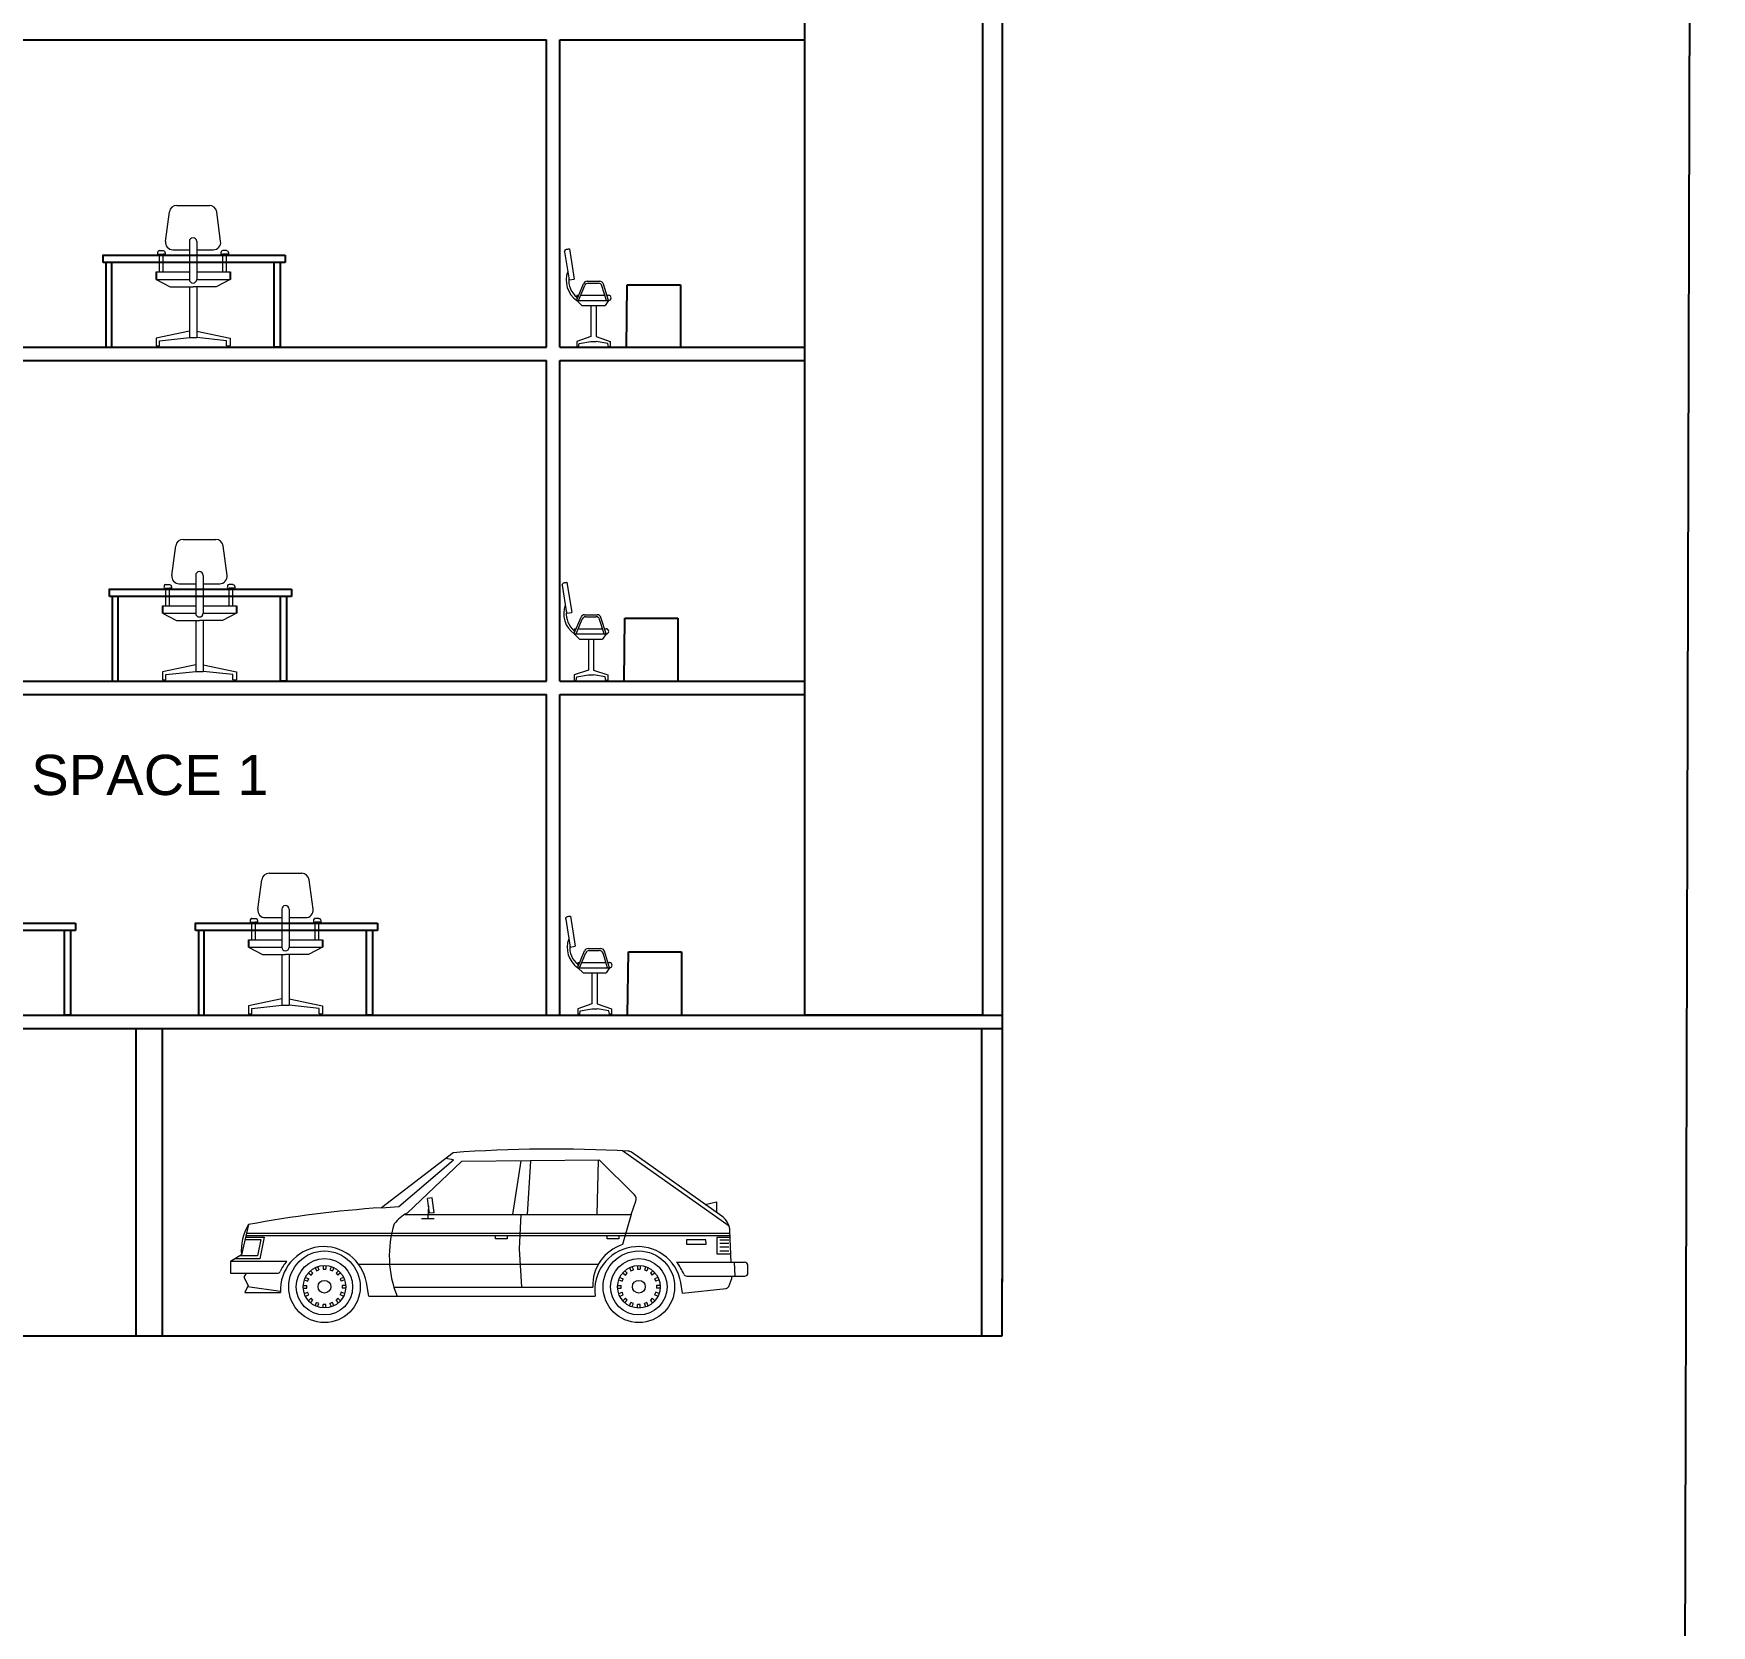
# Model space of a CAD drawing. Header units: millimetres. Extents: x 587797 to 2274247, y 1711 to 439204.
# Drawn here: x 1031179 to 1050015, y 229735 to 247612 of the extents above; entities that cross this region are included whole.
import ezdxf

# ---------------------------------------------------------------- set-up
doc = ezdxf.new("R2010")
doc.units = ezdxf.units.MM
doc.layers.add('finiture', color=7, linetype='Continuous', lineweight=20)
doc.styles.get("Standard").update_dxf_attribs({"font": 'arial.ttf'})

msp = doc.modelspace()

# ---------------------------------------------------------------- linework, layer by layer
for p, q in [((1050015.178, 334727.085), (1049616.235, 194738.007)), ((1042054.571, 258939.945, -583.672), (1042054.571, 235689.03, -583.672)), ((1039836.654, 236589.945, -583.672), (1039836.654, 258789.945, -583.672)), ((1041836.654, 236589.945, -583.672), (1041836.654, 258789.945, -583.672)), ((1011936.654, 247539.945, -583.672), (1036936.654, 247539.945, -583.672)), ((1036936.654, 244089.945, -583.672), (1036936.654, 247539.945, -583.672)), ((1037086.654, 244089.945, -583.672), (1037086.654, 247539.945, -583.672)), ((1037086.654, 247539.945, -583.672), (1039836.654, 247539.945, -583.672)), ((1031954.391, 245122.467, -583.672), (1034004.079, 245122.467, -583.672)), ((1031961.861, 245040.712, -583.672), (1031961.861, 245122.467, -583.672)), ((1034004.079, 245122.467, -583.672), (1034004.079, 245040.712, -583.672)), ((1034004.079, 245040.712, -583.672), (1031961.861, 245040.712, -583.672)), ((1031992.188, 245040.712, -583.672), (1031992.188, 244089.945, -583.672)), ((1032058.173, 244089.945, -583.672), (1032058.173, 245040.712, -583.672)), ((1032554.705, 244934.472, -1167.343), (1032554.705, 244851.472, -1167.343)), ((1033384.707, 244934.472, -1167.343), (1033384.707, 244851.472, -1167.343)), ((1033881.239, 244089.945, -583.672), (1033881.239, 245040.712, -583.672)), ((1033947.224, 245040.712, -583.672), (1033947.224, 244089.945, -583.672)), ((1037835.065, 244083.107, -583.672), (1037845.045, 244791.249, -583.672)), ((1037845.045, 244791.249, -583.672), (1038441.003, 244791.249, -583.672)), ((1038441.003, 244791.249, -583.672), (1038441.003, 244083.107, -583.672)), ((1011936.654, 244089.945, -583.672), (1036936.654, 244089.945, -583.672)), ((1011936.654, 243939.945, -583.672), (1036936.654, 243939.945, -583.672)), ((1031992.188, 244089.945, -583.672), (1031992.188, 244089.945, -583.672)), ((1031992.188, 244089.945, -583.672), (1032058.173, 244089.945, -583.672)), ((1033947.224, 244089.945, -583.672), (1033881.239, 244089.945, -583.672)), ((1033947.224, 244089.945, -583.672), (1033947.224, 244089.945, -583.672)), ((1036936.654, 240339.945, -583.672), (1036936.654, 243939.945, -583.672)), ((1037086.654, 244089.945, -583.672), (1039836.654, 244089.945, -583.672)), ((1037086.654, 240339.945, -583.672), (1037086.654, 243939.945, -583.672)), ((1037086.654, 243939.945, -583.672), (1039836.654, 243939.945, -583.672)), ((1032025.912, 241372.467, -583.672), (1034075.601, 241372.467, -583.672)), ((1032033.382, 241290.712, -583.672), (1032033.382, 241372.467, -583.672)), ((1034075.601, 241290.712, -583.672), (1032033.382, 241290.712, -583.672)), ((1032063.71, 241290.712, -583.672), (1032063.71, 240339.945, -583.672)), ((1032129.695, 240339.945, -583.672), (1032129.695, 241290.712, -583.672)), ((1033952.76, 240339.945, -583.672), (1033952.76, 241290.712, -583.672)), ((1034018.746, 241290.712, -583.672), (1034018.746, 240339.945, -583.672)), ((1034075.601, 241372.467, -583.672), (1034075.601, 241290.712, -583.672)), ((1032626.227, 241184.472, -1167.343), (1032626.227, 241101.472, -1167.343)), ((1033456.228, 241184.472, -1167.343), (1033456.228, 241101.472, -1167.343)), ((1037807.758, 240338.587, -583.672), (1037817.738, 241046.729, -583.672)), ((1037817.738, 241046.729, -583.672), (1038413.695, 241046.729, -583.672)), ((1038413.695, 241046.729, -583.672), (1038413.695, 240338.587, -583.672)), ((998936.654, 240339.945, -583.672), (1036936.654, 240339.945, -583.672)), ((1024263.832, 240189.945, -583.672), (1036936.654, 240189.945, -583.672)), ((1032063.71, 240339.945, -583.672), (1032063.71, 240339.945, -583.672)), ((1032063.71, 240339.945, -583.672), (1032129.695, 240339.945, -583.672)), ((1034018.746, 240339.945, -583.672), (1033952.76, 240339.945, -583.672)), ((1034018.746, 240339.945, -583.672), (1034018.746, 240339.945, -583.672)), ((1036936.654, 236589.945, -583.672), (1036936.654, 240189.945, -583.672)), ((1037086.654, 240339.945, -583.672), (1039836.654, 240339.945, -583.672)), ((1037086.654, 240189.945, -583.672), (1039836.654, 240189.945, -583.672)), ((1037086.654, 236589.945, -583.672), (1037086.654, 240189.945, -583.672)), ((1029600.601, 237622.467, -583.672), (1031650.29, 237622.467, -583.672)), ((1031650.29, 237540.712, -583.672), (1029608.071, 237540.712, -583.672)), ((1031527.45, 236589.945, -583.672), (1031527.45, 237540.712, -583.672)), ((1031593.435, 237540.712, -583.672), (1031593.435, 236589.945, -583.672)), ((1031650.29, 237622.467, -583.672), (1031650.29, 237540.712, -583.672)), ((1032991.541, 237622.467, -583.672), (1035041.23, 237622.467, -583.672)), ((1032999.011, 237540.712, -583.672), (1032999.011, 237622.467, -583.672)), ((1035041.23, 237540.712, -583.672), (1032999.011, 237540.712, -583.672)), ((1033029.339, 237540.712, -583.672), (1033029.339, 236589.945, -583.672)), ((1033095.324, 236589.945, -583.672), (1033095.324, 237540.712, -583.672)), ((1034918.389, 236589.945, -583.672), (1034918.389, 237540.712, -583.672)), ((1034984.375, 237540.712, -583.672), (1034984.375, 236589.945, -583.672)), ((1035041.23, 237622.467, -583.672), (1035041.23, 237540.712, -583.672)), ((1033591.856, 237434.472, -1167.343), (1033591.856, 237351.472, -1167.343)), ((1034421.857, 237434.472, -1167.343), (1034421.857, 237351.472, -1167.343)), ((1037846.639, 236589.945, -583.672), (1037856.619, 237298.087, -583.672)), ((1037856.619, 237298.087, -583.672), (1038452.576, 237298.087, -583.672)), ((1038452.576, 237298.087, -583.672), (1038452.576, 236589.945, -583.672)), ((961454.571, 236589.03, -583.672), (1042054.571, 236589.03, -583.672)), ((961716.654, 236589.945, -583.672), (1041836.654, 236589.945, -583.672)), ((1001936.654, 236589.945, -583.672), (1036936.654, 236589.945, -583.672)), ((1031593.435, 236589.945, -583.672), (1031527.45, 236589.945, -583.672)), ((1031593.435, 236589.945, -583.672), (1031593.435, 236589.945, -583.672)), ((1033029.339, 236589.945, -583.672), (1033029.339, 236589.945, -583.672)), ((1033029.339, 236589.945, -583.672), (1033095.324, 236589.945, -583.672)), ((1034984.375, 236589.945, -583.672), (1034918.389, 236589.945, -583.672)), ((1034984.375, 236589.945, -583.672), (1034984.375, 236589.945, -583.672)), ((1037086.654, 236589.945, -583.672), (1041836.654, 236589.945, -583.672)), ((1041836.654, 236589.945, -583.672), (1039836.654, 236589.945, -583.672)), ((961684.571, 236439.03, -583.672), (1042054.571, 236439.03, -583.672)), ((1024506.09, 236439.03, -583.672), (1031506.09, 236439.03, -583.672)), ((1032327.052, 236439.03, -583.672), (1032327.052, 232989.047, -583.672)), ((1032627.052, 232989.047, -583.672), (1032627.052, 236439.03, -583.672)), ((1041825.473, 232989.047, -583.672), (1041825.473, 236439.03, -583.672)), ((1041825.473, 235689.03, -583.672), (1041825.473, 236439.03, -583.672)), ((1042054.571, 235989.03, -583.672), (1042054.571, 233589.03, -583.672)), ((1042054.571, 233589.03, -583.672), (1042054.571, 233627.271, -583.672)), ((1042054.571, 232989.047, -583.672), (1042054.571, 233589.03, -583.672)), ((957442.62, 232989.047, -583.672), (1042054.571, 232989.047, -583.672))]:
    msp.add_line(p, q)
at = {"layer": 'finiture', "linetype": 'Continuous'}
for p, q in [((1032786.441, 245681.473, -1167.343), (1033152.971, 245681.473, -1167.343)), ((1032659.815, 245277.464, -1167.343), (1032704.172, 245609.464, -1167.343)), ((1033279.597, 245277.464, -1167.343), (1033235.241, 245609.464, -1167.343)), ((1032928.206, 245277.464, -1167.343), (1032928.206, 244851.472, -1167.343)), ((1033011.206, 245277.464, -1167.343), (1033011.206, 244851.472, -1167.343)), ((1032572.485, 245133.213, -1167.343), (1032634.962, 245133.213, -1167.343)), ((1032593.462, 245174.713, -1167.343), (1032634.962, 245174.713, -1167.343)), ((1032593.462, 244934.472, -1167.343), (1032593.462, 245133.213, -1167.343)), ((1032634.962, 244934.472, -1167.343), (1032634.962, 245133.213, -1167.343)), ((1032655.939, 245133.213, -1167.343), (1032634.962, 245133.213, -1167.343)), ((1032742.084, 245183.472, -1167.343), (1032928.206, 245183.472, -1167.343)), ((1033011.206, 245183.472, -1167.343), (1033197.328, 245183.472, -1167.343)), ((1033283.473, 245133.213, -1167.343), (1033304.45, 245133.213, -1167.343)), ((1033345.95, 245174.713, -1167.343), (1033304.45, 245174.713, -1167.343)), ((1033366.927, 245133.213, -1167.343), (1033304.45, 245133.213, -1167.343)), ((1033304.45, 244934.472, -1167.343), (1033304.45, 245133.213, -1167.343)), ((1033345.95, 244934.472, -1167.343), (1033345.95, 245133.213, -1167.343)), ((1037141.412, 245160.06, -583.672), (1037190.683, 244846.195, -583.672)), ((1037194.764, 245194.203, -583.672), (1037247.983, 244855.19, -583.672)), ((1032554.705, 244934.472, -1167.343), (1032928.206, 244934.472, -1167.343)), ((1033011.206, 244934.472, -1167.343), (1033384.707, 244934.472, -1167.343)), ((1032554.705, 244851.472, -1167.343), (1032711.124, 244769.04, -1167.343)), ((1032554.705, 244851.472, -1167.343), (1032928.206, 244851.472, -1167.343)), ((1032711.124, 244769.04, -1167.343), (1032969.706, 244769.04, -1167.343)), ((1032928.206, 244769.04, -1167.343), (1032928.206, 244199.145, -1167.343)), ((1033228.289, 244769.04, -1167.343), (1032969.706, 244769.04, -1167.343)), ((1033011.206, 244851.472, -1167.343), (1033384.707, 244851.472, -1167.343)), ((1033011.206, 244769.04, -1167.343), (1033011.206, 244199.145, -1167.343)), ((1033384.707, 244851.472, -1167.343), (1033228.289, 244769.04, -1167.343)), ((1037190.683, 244846.195, -583.672), (1037247.983, 244855.19, -583.672)), ((1037276.71, 244622.236, -583.672), (1037352.341, 244802.756, -583.672)), ((1037296.771, 244613.831, -583.672), (1037366.811, 244781.005, -583.672)), ((1037392.463, 244829.447, -583.672), (1037535.039, 244829.447, -583.672)), ((1037406.933, 244807.697, -583.672), (1037519.071, 244807.697, -583.672)), ((1037611.761, 244614.19, -583.672), (1037560.574, 244777.226, -583.672)), ((1037634.558, 244614.19, -583.672), (1037576.543, 244798.976, -583.672)), ((1037276.71, 244672.191, -583.672), (1037276.71, 244614.19, -583.672)), ((1037276.71, 244672.191, -583.672), (1037297.639, 244672.191, -583.672)), ((1037276.71, 244614.19, -583.672), (1037634.558, 244614.19, -583.672)), ((1037276.71, 244614.19, -583.672), (1037336.119, 244556.586, -583.672)), ((1037321.222, 244672.191, -583.672), (1037593.551, 244672.191, -583.672)), ((1037336.119, 244556.586, -583.672), (1037594.508, 244556.586, -583.672)), ((1037436.313, 244556.586, -583.672), (1037436.313, 244208.421, -583.672)), ((1037494.314, 244556.586, -583.672), (1037494.314, 244208.421, -583.672)), ((1037634.558, 244614.19, -583.672), (1037594.508, 244556.586, -583.672)), ((1037616.348, 244672.191, -583.672), (1037634.558, 244672.191, -583.672)), ((1032928.206, 244270.815, -1167.343), (1032554.705, 244192.629, -1167.343)), ((1032554.705, 244192.629, -1167.343), (1032554.705, 244104.47, -1167.343)), ((1032592.658, 244162.224, -1167.343), (1032928.206, 244199.145, -1167.343)), ((1032592.658, 244104.47, -1167.343), (1032592.658, 244162.224, -1167.343)), ((1032928.206, 244199.145, -1167.343), (1033011.206, 244199.145, -1167.343)), ((1033011.206, 244270.815, -1167.343), (1033384.707, 244192.629, -1167.343)), ((1033346.754, 244162.224, -1167.343), (1033011.206, 244199.145, -1167.343)), ((1033346.754, 244104.47, -1167.343), (1033346.754, 244162.224, -1167.343)), ((1033384.707, 244192.629, -1167.343), (1033384.707, 244104.47, -1167.343)), ((1037436.313, 244208.421, -583.672), (1037276.71, 244153.784, -583.672)), ((1037276.71, 244153.784, -583.672), (1037276.71, 244092.178, -583.672)), ((1037298.653, 244092.178, -583.672), (1037305.439, 244131.319, -583.672)), ((1037305.439, 244131.319, -583.672), (1037436.313, 244153.784, -583.672)), ((1037436.313, 244153.784, -583.672), (1037494.314, 244153.784, -583.672)), ((1037494.314, 244208.421, -583.672), (1037653.917, 244153.784, -583.672)), ((1037625.188, 244131.319, -583.672), (1037494.314, 244153.784, -583.672)), ((1037631.975, 244092.178, -583.672), (1037625.188, 244131.319, -583.672)), ((1037653.917, 244153.784, -583.672), (1037653.917, 244092.178, -583.672)), ((1032554.705, 244104.47, -1167.343), (1032592.658, 244104.47, -1167.343)), ((1033346.754, 244104.47, -1167.343), (1033384.707, 244104.47, -1167.343)), ((1037276.71, 244092.178, -583.672), (1037298.653, 244092.178, -583.672)), ((1037653.917, 244092.178, -583.672), (1037631.975, 244092.178, -583.672)), ((1032731.337, 241527.464, -1167.343), (1032775.693, 241859.464, -1167.343)), ((1032857.962, 241931.473, -1167.343), (1033224.493, 241931.473, -1167.343)), ((1033351.119, 241527.464, -1167.343), (1033306.762, 241859.464, -1167.343)), ((1032999.728, 241527.464, -1167.343), (1032999.728, 241101.472, -1167.343)), ((1033082.728, 241527.464, -1167.343), (1033082.728, 241101.472, -1167.343)), ((1032644.007, 241383.213, -1167.343), (1032706.483, 241383.213, -1167.343)), ((1032664.983, 241424.713, -1167.343), (1032706.483, 241424.713, -1167.343)), ((1032664.983, 241184.472, -1167.343), (1032664.983, 241383.213, -1167.343)), ((1032706.483, 241184.472, -1167.343), (1032706.483, 241383.213, -1167.343)), ((1032727.46, 241383.213, -1167.343), (1032706.483, 241383.213, -1167.343)), ((1032813.606, 241433.472, -1167.343), (1032999.728, 241433.472, -1167.343)), ((1033082.728, 241433.472, -1167.343), (1033268.849, 241433.472, -1167.343)), ((1033354.995, 241383.213, -1167.343), (1033375.972, 241383.213, -1167.343)), ((1033417.472, 241424.713, -1167.343), (1033375.972, 241424.713, -1167.343)), ((1033438.449, 241383.213, -1167.343), (1033375.972, 241383.213, -1167.343)), ((1033375.972, 241184.472, -1167.343), (1033375.972, 241383.213, -1167.343)), ((1033417.472, 241184.472, -1167.343), (1033417.472, 241383.213, -1167.343)), ((1037114.105, 241415.539, -583.672), (1037163.376, 241101.675, -583.672)), ((1037167.456, 241449.683, -583.672), (1037220.675, 241110.67, -583.672)), ((1032626.227, 241184.472, -1167.343), (1032999.728, 241184.472, -1167.343)), ((1032626.227, 241101.472, -1167.343), (1032782.645, 241019.04, -1167.343)), ((1032626.227, 241101.472, -1167.343), (1032999.728, 241101.472, -1167.343)), ((1033082.728, 241184.472, -1167.343), (1033456.228, 241184.472, -1167.343)), ((1033082.728, 241101.472, -1167.343), (1033456.228, 241101.472, -1167.343)), ((1033456.228, 241101.472, -1167.343), (1033299.81, 241019.04, -1167.343)), ((1037163.376, 241101.675, -583.672), (1037220.675, 241110.67, -583.672)), ((1032782.645, 241019.04, -1167.343), (1033041.228, 241019.04, -1167.343)), ((1032999.728, 241019.04, -1167.343), (1032999.728, 240449.145, -1167.343)), ((1033299.81, 241019.04, -1167.343), (1033041.228, 241019.04, -1167.343)), ((1033082.728, 241019.04, -1167.343), (1033082.728, 240449.145, -1167.343)), ((1037249.403, 240877.716, -583.672), (1037325.033, 241058.235, -583.672)), ((1037249.403, 240927.671, -583.672), (1037249.403, 240869.669, -583.672)), ((1037249.403, 240927.671, -583.672), (1037270.332, 240927.671, -583.672)), ((1037269.464, 240869.311, -583.672), (1037339.503, 241036.484, -583.672)), ((1037293.914, 240927.671, -583.672), (1037566.243, 240927.671, -583.672)), ((1037365.155, 241084.926, -583.672), (1037507.732, 241084.926, -583.672)), ((1037379.625, 241063.176, -583.672), (1037491.763, 241063.176, -583.672)), ((1037584.453, 240869.669, -583.672), (1037533.267, 241032.705, -583.672)), ((1037607.251, 240869.669, -583.672), (1037549.235, 241054.456, -583.672)), ((1037589.041, 240927.671, -583.672), (1037607.251, 240927.671, -583.672)), ((1037249.403, 240869.669, -583.672), (1037607.251, 240869.669, -583.672)), ((1037249.403, 240869.669, -583.672), (1037308.812, 240812.065, -583.672)), ((1037308.812, 240812.065, -583.672), (1037567.201, 240812.065, -583.672)), ((1037409.005, 240812.065, -583.672), (1037409.005, 240463.9, -583.672)), ((1037467.007, 240812.065, -583.672), (1037467.007, 240463.9, -583.672)), ((1037607.251, 240869.669, -583.672), (1037567.201, 240812.065, -583.672)), ((1032999.728, 240520.815, -1167.343), (1032626.227, 240442.629, -1167.343)), ((1032626.227, 240442.629, -1167.343), (1032626.227, 240354.47, -1167.343)), ((1032626.227, 240354.47, -1167.343), (1032664.179, 240354.47, -1167.343)), ((1032664.179, 240412.224, -1167.343), (1032999.728, 240449.145, -1167.343)), ((1032664.179, 240354.47, -1167.343), (1032664.179, 240412.224, -1167.343)), ((1032999.728, 240449.145, -1167.343), (1033082.728, 240449.145, -1167.343)), ((1033082.728, 240520.815, -1167.343), (1033456.228, 240442.629, -1167.343)), ((1033418.276, 240412.224, -1167.343), (1033082.728, 240449.145, -1167.343)), ((1033418.276, 240354.47, -1167.343), (1033418.276, 240412.224, -1167.343)), ((1033418.276, 240354.47, -1167.343), (1033456.228, 240354.47, -1167.343)), ((1033456.228, 240442.629, -1167.343), (1033456.228, 240354.47, -1167.343)), ((1037409.005, 240463.9, -583.672), (1037249.403, 240409.263, -583.672)), ((1037249.403, 240409.263, -583.672), (1037249.403, 240347.657, -583.672)), ((1037249.403, 240347.657, -583.672), (1037271.345, 240347.657, -583.672)), ((1037271.345, 240347.657, -583.672), (1037278.132, 240386.798, -583.672)), ((1037278.132, 240386.798, -583.672), (1037409.005, 240409.263, -583.672)), ((1037409.005, 240409.263, -583.672), (1037467.007, 240409.263, -583.672)), ((1037467.007, 240463.9, -583.672), (1037626.61, 240409.263, -583.672)), ((1037597.881, 240386.798, -583.672), (1037467.007, 240409.263, -583.672)), ((1037604.667, 240347.657, -583.672), (1037597.881, 240386.798, -583.672)), ((1037626.61, 240347.657, -583.672), (1037604.667, 240347.657, -583.672)), ((1037626.61, 240409.263, -583.672), (1037626.61, 240347.657, -583.672)), ((1033696.966, 237777.464, -1167.343), (1033741.322, 238109.464, -1167.343)), ((1033823.591, 238181.473, -1167.343), (1034190.122, 238181.473, -1167.343)), ((1034316.748, 237777.464, -1167.343), (1034272.391, 238109.464, -1167.343)), ((1033965.356, 237777.464, -1167.343), (1033965.356, 237351.472, -1167.343)), ((1034048.357, 237777.464, -1167.343), (1034048.357, 237351.472, -1167.343)), ((1033609.636, 237633.213, -1167.343), (1033672.112, 237633.213, -1167.343)), ((1033630.612, 237674.713, -1167.343), (1033672.112, 237674.713, -1167.343)), ((1033630.612, 237434.472, -1167.343), (1033630.612, 237633.213, -1167.343)), ((1033672.112, 237434.472, -1167.343), (1033672.112, 237633.213, -1167.343)), ((1033693.089, 237633.213, -1167.343), (1033672.112, 237633.213, -1167.343)), ((1033779.235, 237683.472, -1167.343), (1033965.356, 237683.472, -1167.343)), ((1034048.357, 237683.472, -1167.343), (1034234.478, 237683.472, -1167.343)), ((1034320.624, 237633.213, -1167.343), (1034341.601, 237633.213, -1167.343)), ((1034383.101, 237674.713, -1167.343), (1034341.601, 237674.713, -1167.343)), ((1034404.078, 237633.213, -1167.343), (1034341.601, 237633.213, -1167.343)), ((1034341.601, 237434.472, -1167.343), (1034341.601, 237633.213, -1167.343)), ((1034383.101, 237434.472, -1167.343), (1034383.101, 237633.213, -1167.343)), ((1037152.985, 237666.898, -583.672), (1037202.256, 237353.033, -583.672)), ((1037206.337, 237701.041, -583.672), (1037259.556, 237362.028, -583.672)), ((1033591.856, 237434.472, -1167.343), (1033965.356, 237434.472, -1167.343)), ((1033591.856, 237351.472, -1167.343), (1033748.274, 237269.04, -1167.343)), ((1033591.856, 237351.472, -1167.343), (1033965.356, 237351.472, -1167.343)), ((1034048.357, 237434.472, -1167.343), (1034421.857, 237434.472, -1167.343)), ((1034048.357, 237351.472, -1167.343), (1034421.857, 237351.472, -1167.343)), ((1034421.857, 237351.472, -1167.343), (1034265.439, 237269.04, -1167.343)), ((1037202.256, 237353.033, -583.672), (1037259.556, 237362.028, -583.672)), ((1037404.036, 237336.285, -583.672), (1037546.613, 237336.285, -583.672)), ((1033748.274, 237269.04, -1167.343), (1034006.857, 237269.04, -1167.343)), ((1033965.356, 237269.04, -1167.343), (1033965.356, 236699.145, -1167.343)), ((1034265.439, 237269.04, -1167.343), (1034006.857, 237269.04, -1167.343)), ((1034048.357, 237269.04, -1167.343), (1034048.357, 236699.145, -1167.343)), ((1037288.283, 237129.074, -583.672), (1037363.914, 237309.594, -583.672)), ((1037288.283, 237179.029, -583.672), (1037288.283, 237121.028, -583.672)), ((1037288.283, 237179.029, -583.672), (1037309.213, 237179.029, -583.672)), ((1037308.344, 237120.67, -583.672), (1037378.384, 237287.843, -583.672)), ((1037332.795, 237179.029, -583.672), (1037605.124, 237179.029, -583.672)), ((1037418.506, 237314.535, -583.672), (1037530.644, 237314.535, -583.672)), ((1037623.334, 237121.028, -583.672), (1037572.148, 237284.064, -583.672)), ((1037646.132, 237121.028, -583.672), (1037588.116, 237305.815, -583.672)), ((1037627.922, 237179.029, -583.672), (1037646.132, 237179.029, -583.672)), ((1037288.283, 237121.028, -583.672), (1037646.132, 237121.028, -583.672)), ((1037288.283, 237121.028, -583.672), (1037347.692, 237063.424, -583.672)), ((1037347.692, 237063.424, -583.672), (1037606.081, 237063.424, -583.672)), ((1037447.886, 237063.424, -583.672), (1037447.886, 236715.259, -583.672)), ((1037505.888, 237063.424, -583.672), (1037505.888, 236715.259, -583.672)), ((1037646.132, 237121.028, -583.672), (1037606.081, 237063.424, -583.672)), ((1033965.356, 236770.815, -1167.343), (1033591.856, 236692.629, -1167.343)), ((1034048.357, 236770.815, -1167.343), (1034421.857, 236692.629, -1167.343)), ((1033591.856, 236692.629, -1167.343), (1033591.856, 236604.47, -1167.343)), ((1033591.856, 236604.47, -1167.343), (1033629.808, 236604.47, -1167.343)), ((1033629.808, 236662.224, -1167.343), (1033965.356, 236699.145, -1167.343)), ((1033629.808, 236604.47, -1167.343), (1033629.808, 236662.224, -1167.343)), ((1033965.356, 236699.145, -1167.343), (1034048.357, 236699.145, -1167.343)), ((1034383.905, 236662.224, -1167.343), (1034048.357, 236699.145, -1167.343)), ((1034383.905, 236604.47, -1167.343), (1034383.905, 236662.224, -1167.343)), ((1034383.905, 236604.47, -1167.343), (1034421.857, 236604.47, -1167.343)), ((1034421.857, 236692.629, -1167.343), (1034421.857, 236604.47, -1167.343)), ((1037447.886, 236715.259, -583.672), (1037288.283, 236660.622, -583.672)), ((1037288.283, 236660.622, -583.672), (1037288.283, 236599.016, -583.672)), ((1037288.283, 236599.016, -583.672), (1037310.226, 236599.016, -583.672)), ((1037310.226, 236599.016, -583.672), (1037317.012, 236638.157, -583.672)), ((1037317.012, 236638.157, -583.672), (1037447.886, 236660.622, -583.672)), ((1037447.886, 236660.622, -583.672), (1037505.888, 236660.622, -583.672)), ((1037505.888, 236715.259, -583.672), (1037665.49, 236660.622, -583.672)), ((1037636.761, 236638.157, -583.672), (1037505.888, 236660.622, -583.672)), ((1037643.548, 236599.016, -583.672), (1037636.761, 236638.157, -583.672)), ((1037665.49, 236599.016, -583.672), (1037643.548, 236599.016, -583.672)), ((1037665.49, 236660.622, -583.672), (1037665.49, 236599.016, -583.672))]:
    msp.add_line(p, q, dxfattribs=at)
at = {"layer": 'finiture'}
for p, q in [((1035888.149, 235044.418, -583.672), (1035084.784, 234425.809, -583.672)), ((1035280.844, 234440.59, -583.672), (1035894.235, 234965.733, -583.672)), ((1035982.049, 234947.04, -583.672), (1035373.439, 234364.948, -583.672)), ((1035894.235, 234965.733, -583.672), (1035803.379, 234979.209, -583.672)), ((1037533.135, 234960.951, -583.672), (1035982.049, 234947.04, -583.672)), ((1036648.912, 234953.126, -583.672), (1036557.62, 234351.472, -583.672)), ((1036758.896, 234953.996, -583.672), (1036720.206, 234351.472, -583.672)), ((1037517.92, 234960.951, -583.672), (1037503.139, 234351.472, -583.672)), ((1037923.515, 234573.614, -583.672), (1037533.135, 234960.951, -583.672)), ((1038987.713, 234219.316, -583.672), (1037792.229, 235064.85, -583.672)), ((1038906.855, 234330.605, -583.672), (1037892.215, 235048.33, -583.672)), ((1035654.704, 234538.402, -583.672), (1035602.103, 234531.446, -583.672)), ((1035624.708, 234363.644, -583.672), (1035602.103, 234531.446, -583.672)), ((1035676.875, 234370.599, -583.672), (1035654.704, 234538.402, -583.672)), ((1035084.784, 234425.809, -583.672), (1035280.844, 234440.59, -583.672)), ((1035349.53, 234351.472, -583.672), (1037889.172, 234351.472, -583.672)), ((1035613.405, 234447.545, -583.672), (1035604.711, 234306.695, -583.672)), ((1035676.875, 234370.599, -583.672), (1035624.708, 234363.644, -583.672)), ((1036649.346, 234351.472, -583.672), (1036632.392, 233963.7, -583.672)), ((1037889.172, 234351.472, -583.672), (1037791.36, 234011.954, -583.672)), ((1037889.172, 234351.472, -583.672), (1037940.469, 234499.712, -583.672)), ((1038719.49, 234463.195, -583.672), (1038846.863, 234491.017, -583.672)), ((1038846.863, 234491.017, -583.672), (1038847.298, 234372.773, -583.672)), ((1038847.298, 234378.859, -583.672), (1038847.298, 234378.859, -583.672)), ((1033593.255, 234236.271, -583.672), (1033512.397, 233896.753, -583.672)), ((1033564.564, 234141.067, -583.672), (1038998.146, 234141.067, -583.672)), ((1035534.286, 234306.695, -583.672), (1035675.136, 234306.695, -583.672)), ((1039012.492, 233815.026, -583.672), (1038996.842, 234165.846, -583.672)), ((1033554.13, 234071.076, -583.672), (1033731.931, 234071.076, -583.672)), ((1033559.782, 234094.986, -583.672), (1033766.709, 234094.986, -583.672)), ((1033564.564, 234114.983, -583.672), (1038999.45, 234114.983, -583.672)), ((1033731.931, 234071.076, -583.672), (1033694.111, 233884.146, -583.672)), ((1033766.709, 234094.986, -583.672), (1033718.455, 233852.846, -583.672)), ((1036364.169, 234075.424, -583.672), (1036364.169, 234114.983, -583.672)), ((1036496.759, 234075.424, -583.672), (1036364.169, 234075.424, -583.672)), ((1036496.759, 234114.983, -583.672), (1036496.759, 234075.424, -583.672)), ((1036632.392, 233963.7, -583.672), (1036658.476, 233534.196, -583.672)), ((1037618.34, 234075.424, -583.672), (1037618.34, 234114.983, -583.672)), ((1037750.496, 234075.424, -583.672), (1037618.34, 234075.424, -583.672)), ((1037750.496, 234114.983, -583.672), (1037750.496, 234075.424, -583.672)), ((1038728.184, 234064.556, -583.672), (1038510.389, 234064.556, -583.672)), ((1038510.389, 234064.556, -583.672), (1038510.389, 234018.04, -583.672)), ((1038510.389, 234018.04, -583.672), (1038728.619, 234018.04, -583.672)), ((1038728.619, 234018.04, -583.672), (1038728.184, 234064.556, -583.672)), ((1038849.037, 234092.378, -583.672), (1038849.037, 233910.23, -583.672)), ((1039000.32, 234092.378, -583.672), (1038849.037, 234092.378, -583.672)), ((1038883.38, 234064.556, -583.672), (1038983.366, 234064.556, -583.672)), ((1038883.38, 234028.474, -583.672), (1038983.366, 234028.474, -583.672)), ((1038883.38, 233988.045, -583.672), (1038983.366, 233988.045, -583.672)), ((1038883.38, 233942.399, -583.672), (1038983.366, 233942.399, -583.672)), ((1033512.397, 233896.753, -583.672), (1033388.501, 233822.851, -583.672)), ((1034021.89, 233822.851, -583.672), (1033388.501, 233822.851, -583.672)), ((1033388.501, 233822.851, -583.672), (1033388.501, 233690.261, -583.672)), ((1033718.455, 233852.846, -583.672), (1033439.364, 233852.846, -583.672)), ((1033694.111, 233884.146, -583.672), (1033491.53, 233884.146, -583.672)), ((1034340.106, 233753.295, -583.672), (1034355.322, 233716.344, -583.672)), ((1034367.929, 233764.598, -583.672), (1034383.144, 233727.647, -583.672)), ((1034430.094, 233777.205, -583.672), (1034430.094, 233737.21, -583.672)), ((1034460.524, 233777.205, -583.672), (1034460.524, 233737.21, -583.672)), ((1034522.689, 233764.598, -583.672), (1034507.039, 233727.647, -583.672)), ((1034550.512, 233753.295, -583.672), (1034535.296, 233716.344, -583.672)), ((1034826.994, 233793.289, -583.672), (1037520.963, 233793.289, -583.672)), ((1037869.175, 233753.295, -583.672), (1037884.39, 233716.344, -583.672)), ((1037896.997, 233764.598, -583.672), (1037912.647, 233727.647, -583.672)), ((1037959.162, 233777.205, -583.672), (1037959.162, 233737.21, -583.672)), ((1037989.592, 233777.205, -583.672), (1037989.592, 233737.21, -583.672)), ((1038051.758, 233764.598, -583.672), (1038036.542, 233727.647, -583.672)), ((1038079.58, 233753.295, -583.672), (1038064.365, 233716.344, -583.672)), ((1038398.665, 233815.026, -583.672), (1039161.601, 233815.026, -583.672)), ((1038849.037, 233910.23, -583.672), (1039008.579, 233910.23, -583.672)), ((1039055.964, 233658.526, -583.672), (1039049.009, 233815.026, -583.672)), ((1039198.987, 233694.608, -583.672), (1039197.249, 233779.813, -583.672)), ((1033388.501, 233690.261, -583.672), (1033916.253, 233690.261, -583.672)), ((1033565.433, 233690.261, -583.672), (1033541.089, 233645.049, -583.672)), ((1033541.089, 233645.049, -583.672), (1033588.473, 233554.193, -583.672)), ((1034219.254, 233615.923, -583.672), (1034256.205, 233600.708, -583.672)), ((1034230.991, 233643.745, -583.672), (1034267.943, 233628.53, -583.672)), ((1034256.205, 233600.708, -583.672), (1034267.943, 233628.53, -583.672)), ((1034266.204, 233696.781, -583.672), (1034294.461, 233668.524, -583.672)), ((1034287.505, 233718.083, -583.672), (1034315.762, 233689.826, -583.672)), ((1034294.461, 233668.524, -583.672), (1034315.762, 233689.826, -583.672)), ((1034355.322, 233716.344, -583.672), (1034383.144, 233727.647, -583.672)), ((1034430.094, 233737.21, -583.672), (1034460.524, 233737.21, -583.672)), ((1034507.039, 233727.647, -583.672), (1034535.296, 233716.344, -583.672)), ((1034603.113, 233718.083, -583.672), (1034574.856, 233689.826, -583.672)), ((1034574.856, 233689.826, -583.672), (1034596.157, 233668.524, -583.672)), ((1034624.414, 233696.781, -583.672), (1034596.157, 233668.524, -583.672)), ((1034659.627, 233643.745, -583.672), (1034622.675, 233628.53, -583.672)), ((1034622.675, 233628.53, -583.672), (1034634.413, 233600.708, -583.672)), ((1034671.364, 233615.923, -583.672), (1034634.413, 233600.708, -583.672)), ((1034942.196, 233431.601, -583.672), (1034916.112, 233585.058, -583.672)), ((1037748.322, 233615.923, -583.672), (1037785.273, 233600.708, -583.672)), ((1037760.06, 233643.745, -583.672), (1037797.011, 233628.53, -583.672)), ((1037785.273, 233600.708, -583.672), (1037797.011, 233628.53, -583.672)), ((1037795.272, 233696.781, -583.672), (1037823.529, 233668.524, -583.672)), ((1037816.573, 233718.083, -583.672), (1037844.83, 233689.826, -583.672)), ((1037823.529, 233668.524, -583.672), (1037844.83, 233689.826, -583.672)), ((1037884.39, 233716.344, -583.672), (1037912.647, 233727.647, -583.672)), ((1037959.162, 233737.21, -583.672), (1037989.592, 233737.21, -583.672)), ((1038036.542, 233727.647, -583.672), (1038064.365, 233716.344, -583.672)), ((1038132.181, 233718.083, -583.672), (1038103.924, 233689.826, -583.672)), ((1038103.924, 233689.826, -583.672), (1038125.226, 233668.524, -583.672)), ((1038153.917, 233696.781, -583.672), (1038125.226, 233668.524, -583.672)), ((1038188.695, 233643.745, -583.672), (1038151.744, 233628.53, -583.672)), ((1038151.744, 233628.53, -583.672), (1038163.481, 233600.708, -583.672)), ((1038200.432, 233615.923, -583.672), (1038163.481, 233600.708, -583.672)), ((1038465.612, 233465.944, -583.672), (1038445.181, 233585.058, -583.672)), ((1038511.258, 233658.526, -583.672), (1039163.34, 233658.526, -583.672)), ((1038982.931, 233541.586, -583.672), (1039017.709, 233632.877, -583.672)), ((1039019.882, 233647.223, -583.672), (1039019.447, 233658.526, -583.672)), ((1033588.473, 233554.193, -583.672), (1033550.652, 233474.639, -583.672)), ((1033550.652, 233474.639, -583.672), (1033952.335, 233474.639, -583.672)), ((1033951.9, 233484.203, -583.672), (1033581.083, 233538.543, -583.672)), ((1034207.082, 233553.758, -583.672), (1034247.076, 233553.758, -583.672)), ((1034207.082, 233523.762, -583.672), (1034247.076, 233523.762, -583.672)), ((1034219.254, 233461.597, -583.672), (1034256.205, 233476.812, -583.672)), ((1034230.991, 233433.34, -583.672), (1034267.943, 233448.99, -583.672)), ((1034247.076, 233523.762, -583.672), (1034247.076, 233553.758, -583.672)), ((1034267.943, 233448.99, -583.672), (1034256.205, 233476.812, -583.672)), ((1034266.204, 233380.739, -583.672), (1034294.461, 233408.996, -583.672)), ((1034287.505, 233359.438, -583.672), (1034315.762, 233387.694, -583.672)), ((1034315.762, 233387.694, -583.672), (1034294.461, 233408.996, -583.672)), ((1034596.157, 233408.996, -583.672), (1034574.856, 233387.694, -583.672)), ((1034603.113, 233359.438, -583.672), (1034574.856, 233387.694, -583.672)), ((1034624.414, 233380.739, -583.672), (1034596.157, 233408.996, -583.672)), ((1034634.413, 233476.812, -583.672), (1034622.675, 233448.99, -583.672)), ((1034659.627, 233433.34, -583.672), (1034622.675, 233448.99, -583.672)), ((1034671.364, 233461.597, -583.672), (1034634.413, 233476.812, -583.672)), ((1034683.536, 233553.758, -583.672), (1034643.542, 233553.758, -583.672)), ((1034643.542, 233553.758, -583.672), (1034643.542, 233523.762, -583.672)), ((1034683.536, 233523.762, -583.672), (1034643.542, 233523.762, -583.672)), ((1034942.196, 233431.601, -583.672), (1037485.75, 233431.601, -583.672)), ((1035224.33, 233534.196, -583.672), (1037456.624, 233534.196, -583.672)), ((1037736.15, 233553.758, -583.672), (1037776.144, 233553.758, -583.672)), ((1037736.15, 233523.762, -583.672), (1037776.144, 233523.762, -583.672)), ((1037748.322, 233461.597, -583.672), (1037785.273, 233476.812, -583.672)), ((1037760.06, 233433.34, -583.672), (1037797.011, 233448.99, -583.672)), ((1037776.144, 233523.762, -583.672), (1037776.144, 233553.758, -583.672)), ((1037797.011, 233448.99, -583.672), (1037785.273, 233476.812, -583.672)), ((1037795.272, 233380.739, -583.672), (1037823.529, 233408.996, -583.672)), ((1037816.573, 233359.438, -583.672), (1037844.83, 233387.694, -583.672)), ((1037844.83, 233387.694, -583.672), (1037823.529, 233408.996, -583.672)), ((1038125.226, 233408.996, -583.672), (1038103.924, 233387.694, -583.672)), ((1038132.181, 233359.438, -583.672), (1038103.924, 233387.694, -583.672)), ((1038153.917, 233380.739, -583.672), (1038125.226, 233408.996, -583.672)), ((1038163.481, 233476.812, -583.672), (1038151.744, 233448.99, -583.672)), ((1038188.695, 233433.34, -583.672), (1038151.744, 233448.99, -583.672)), ((1038200.432, 233461.597, -583.672), (1038163.481, 233476.812, -583.672)), ((1038172.61, 233553.758, -583.672), (1038172.61, 233523.762, -583.672)), ((1038213.039, 233553.758, -583.672), (1038172.61, 233553.758, -583.672)), ((1038213.039, 233523.762, -583.672), (1038172.61, 233523.762, -583.672)), ((1038465.612, 233465.944, -583.672), (1038953.37, 233518.546, -583.672)), ((1034340.106, 233324.225, -583.672), (1034355.322, 233361.176, -583.672)), ((1034383.144, 233349.874, -583.672), (1034355.322, 233361.176, -583.672)), ((1034367.929, 233312.922, -583.672), (1034383.144, 233349.874, -583.672)), ((1034430.094, 233300.315, -583.672), (1034430.094, 233340.31, -583.672)), ((1034460.524, 233340.31, -583.672), (1034430.094, 233340.31, -583.672)), ((1034460.524, 233300.315, -583.672), (1034460.524, 233340.31, -583.672)), ((1034535.296, 233361.176, -583.672), (1034507.039, 233349.874, -583.672)), ((1034522.689, 233312.922, -583.672), (1034507.039, 233349.874, -583.672)), ((1034550.512, 233324.225, -583.672), (1034535.296, 233361.176, -583.672)), ((1037869.175, 233324.225, -583.672), (1037884.39, 233361.176, -583.672)), ((1037912.647, 233349.874, -583.672), (1037884.39, 233361.176, -583.672)), ((1037896.997, 233312.922, -583.672), (1037912.647, 233349.874, -583.672)), ((1037989.592, 233340.31, -583.672), (1037959.162, 233340.31, -583.672)), ((1037959.162, 233300.315, -583.672), (1037959.162, 233340.31, -583.672)), ((1037989.592, 233300.315, -583.672), (1037989.592, 233340.31, -583.672)), ((1038064.365, 233361.176, -583.672), (1038036.542, 233349.874, -583.672)), ((1038051.758, 233312.922, -583.672), (1038036.542, 233349.874, -583.672)), ((1038079.58, 233324.225, -583.672), (1038064.365, 233361.176, -583.672))]:
    msp.add_line(p, q, dxfattribs=at)
for centre, radius in [((1034445.309, 233538.543, -583.672), 401.683), ((1037974.377, 233538.543, -583.672), 401.683), ((1034445.309, 233538.543, -583.672), 316.042), ((1034445.309, 233538.543, -583.672), 238.227), ((1037974.377, 233538.543, -583.672), 316.477), ((1037974.377, 233538.543, -583.672), 238.662), ((1037974.377, 233538.543, -583.672), 238.662), ((1034445.309, 233538.543, -583.672), 71.729), ((1037974.377, 233538.543, -583.672), 71.729)]:
    msp.add_circle(centre, radius, dxfattribs=at)
at = {"layer": 'finiture', "linetype": 'Continuous'}
for centre, radius, start, end in [((1032786.441, 245598.473, -1167.343), 83, 90, 172.3901404), ((1033152.971, 245598.473, -1167.343), 83, 7.6098596, 90), ((1032742.084, 245266.472, -1167.343), 83, 172.3901404, 270), ((1032969.706, 245277.464, -1167.343), 41.5, 0, 180), ((1033197.328, 245266.472, -1167.343), 83, 270, 7.6098596), ((1037435.84, 244842.192, -583.672), 278.042, 159.2440411, 235.0876442), ((1032969.706, 244851.472, -1167.343), 41.5, 180, 0), ((1037435.84, 244842.192, -583.672), 249.041, 174.8516914, 230.2849925), ((1037392.463, 244785.946, -583.672), 43.501, 90, 157.2681868), ((1037406.933, 244764.196, -583.672), 43.501, 90, 157.2681868), ((1037519.071, 244764.196, -583.672), 43.501, 17.430167, 90), ((1037535.039, 244785.946, -583.672), 43.501, 17.430167, 90), ((1037634.558, 244643.191, -583.672), 29.001, 270, 90), ((1032857.962, 241848.473, -1167.343), 83, 90, 172.3901404), ((1033224.493, 241848.473, -1167.343), 83, 7.6098596, 90), ((1032813.606, 241516.472, -1167.343), 83, 172.3901404, 270), ((1033041.228, 241527.464, -1167.343), 41.5, 0, 180), ((1033268.849, 241516.472, -1167.343), 83, 270, 7.6098596), ((1033041.228, 241101.472, -1167.343), 41.5, 180, 0), ((1037408.532, 241097.671, -583.672), 278.042, 159.2440411, 235.0876442), ((1037408.532, 241097.671, -583.672), 249.041, 174.8516914, 230.2849925), ((1037365.155, 241041.425, -583.672), 43.501, 90, 157.2681868), ((1037379.625, 241019.675, -583.672), 43.501, 90, 157.2681868), ((1037491.763, 241019.675, -583.672), 43.501, 17.430167, 90), ((1037507.732, 241041.425, -583.672), 43.501, 17.430167, 90), ((1037607.251, 240898.67, -583.672), 29.001, 270, 90), ((1033823.591, 238098.473, -1167.343), 83, 90, 172.3901404), ((1034190.122, 238098.473, -1167.343), 83, 7.6098596, 90), ((1033779.235, 237766.472, -1167.343), 83, 172.3901404, 270), ((1034006.857, 237777.464, -1167.343), 41.5, 0, 180), ((1034234.478, 237766.472, -1167.343), 83, 270, 7.6098596), ((1034006.857, 237351.472, -1167.343), 41.5, 180, 0), ((1037447.413, 237349.03, -583.672), 278.042, 159.2440411, 235.0876442), ((1037447.413, 237349.03, -583.672), 249.041, 174.8516914, 230.2849925), ((1037404.036, 237292.784, -583.672), 43.501, 90, 157.2681868), ((1037546.613, 237292.784, -583.672), 43.501, 17.430167, 90), ((1037418.506, 237271.034, -583.672), 43.501, 90, 157.2681868), ((1037530.644, 237271.034, -583.672), 43.501, 17.430167, 90), ((1037646.132, 237150.029, -583.672), 29.001, 270, 90)]:
    msp.add_arc(centre, radius, start, end, dxfattribs=at)
at = {"layer": 'finiture'}
for centre, radius, start, end in [((1037007.344, 219293.7, -583.672), 15790.431, 86.923409, 94.064423), ((1037850.495, 234988.841, -583.672), 72.66, 54.957775, 86.580475), ((1037873.453, 234523.234, -583.672), 71.024, 340.659607, 45.181866), ((1035872.15, 222266.431, -583.672), 12184.844, 93.704948, 100.779335), ((1035590.006, 233952.322, -583.672), 466.006, 117.692719, 140.754425), ((1038786.458, 234157.894, -583.672), 210.534, 2.16463, 55.119839), ((1034074.483, 233942.276, -583.672), 563.926, 148.578156, 184.630249), ((1036386.148, 233882.576, -583.672), 1213.112, 162.51123, 201.823593), ((1034437.269, 233503.265, -583.672), 485.778, 9.693307, 183.378372), ((1037940.104, 233551.595, -583.672), 483.793, 107.905869, 182.061096), ((1037966.237, 233503.507, -583.672), 485.837, 9.663206, 188.511276), ((1034367.999, 233515.995, -583.672), 462.549, 138.440201, 155.107117), ((1038022.447, 233500.913, -583.672), 490.109, 21.574547, 39.859261), ((1039160.862, 233778.627, -583.672), 36.406, 1.867292, 88.835602), ((1033916.062, 233726.101, -583.672), 35.841, 270.304718, 334.537354), ((1038511.012, 233693.613, -583.672), 35.088, 200.837372, 270.402069), ((1038980.724, 233645.819, -583.672), 39.184, 340.714569, 2.054153), ((1039164.083, 233693.441, -583.672), 34.923, 268.780579, 1.914377), ((1038948.678, 233555.049, -583.672), 36.803, 277.323486, 338.542725)]:
    msp.add_arc(centre, radius, start, end, dxfattribs=at)
at = {"layer": 'finiture', "linetype": 'Continuous'}
for points in [[(1032593.462, 245174.713, -1167.343), (1032579.565, 245169.272, -1167.343), (1032572.485, 245150.075, -1167.343), (1032572.485, 245133.213, -1167.343)], [(1032634.962, 245174.713, -1167.343), (1032648.858, 245169.272, -1167.343), (1032655.939, 245150.075, -1167.343), (1032655.939, 245133.213, -1167.343)], [(1033304.45, 245174.713, -1167.343), (1033290.554, 245169.272, -1167.343), (1033283.473, 245150.075, -1167.343), (1033283.473, 245133.213, -1167.343)], [(1033345.95, 245174.713, -1167.343), (1033359.847, 245169.272, -1167.343), (1033366.927, 245150.075, -1167.343), (1033366.927, 245133.213, -1167.343)], [(1037141.412, 245160.06, -583.672), (1037149.987, 245182.158, -583.672), (1037155.876, 245187.136, -583.672), (1037170.843, 245190.873, -583.672), (1037183.921, 245192.35, -583.672), (1037194.787, 245194.056, -583.672)], [(1032664.983, 241424.713, -1167.343), (1032651.087, 241419.272, -1167.343), (1032644.007, 241400.075, -1167.343), (1032644.007, 241383.213, -1167.343)], [(1032706.483, 241424.713, -1167.343), (1032720.38, 241419.272, -1167.343), (1032727.46, 241400.075, -1167.343), (1032727.46, 241383.213, -1167.343)], [(1033375.972, 241424.713, -1167.343), (1033362.075, 241419.272, -1167.343), (1033354.995, 241400.075, -1167.343), (1033354.995, 241383.213, -1167.343)], [(1033417.472, 241424.713, -1167.343), (1033431.368, 241419.272, -1167.343), (1033438.449, 241400.075, -1167.343), (1033438.449, 241383.213, -1167.343)], [(1037114.105, 241415.539, -583.672), (1037122.679, 241437.637, -583.672), (1037128.569, 241442.615, -583.672), (1037143.535, 241446.353, -583.672), (1037156.613, 241447.829, -583.672), (1037167.48, 241449.535, -583.672)], [(1033630.612, 237674.713, -1167.343), (1033616.716, 237669.272, -1167.343), (1033609.636, 237650.075, -1167.343), (1033609.636, 237633.213, -1167.343)], [(1033672.112, 237674.713, -1167.343), (1033686.009, 237669.272, -1167.343), (1033693.089, 237650.075, -1167.343), (1033693.089, 237633.213, -1167.343)], [(1034341.601, 237674.713, -1167.343), (1034327.704, 237669.272, -1167.343), (1034320.624, 237650.075, -1167.343), (1034320.624, 237633.213, -1167.343)], [(1034383.101, 237674.713, -1167.343), (1034396.997, 237669.272, -1167.343), (1034404.078, 237650.075, -1167.343), (1034404.078, 237633.213, -1167.343)], [(1037152.985, 237666.898, -583.672), (1037161.56, 237688.996, -583.672), (1037167.449, 237693.974, -583.672), (1037182.416, 237697.711, -583.672), (1037195.494, 237699.188, -583.672), (1037206.36, 237700.894, -583.672)]]:
    msp.add_spline(points, degree=3, dxfattribs=at)

# ---------------------------------------------------------------- texts
msp.add_text('OFFICE SPACE 1', height=451.5).set_placement((1028665.884, 239060.332, -583.672))

doc.saveas('drawing.dxf')
